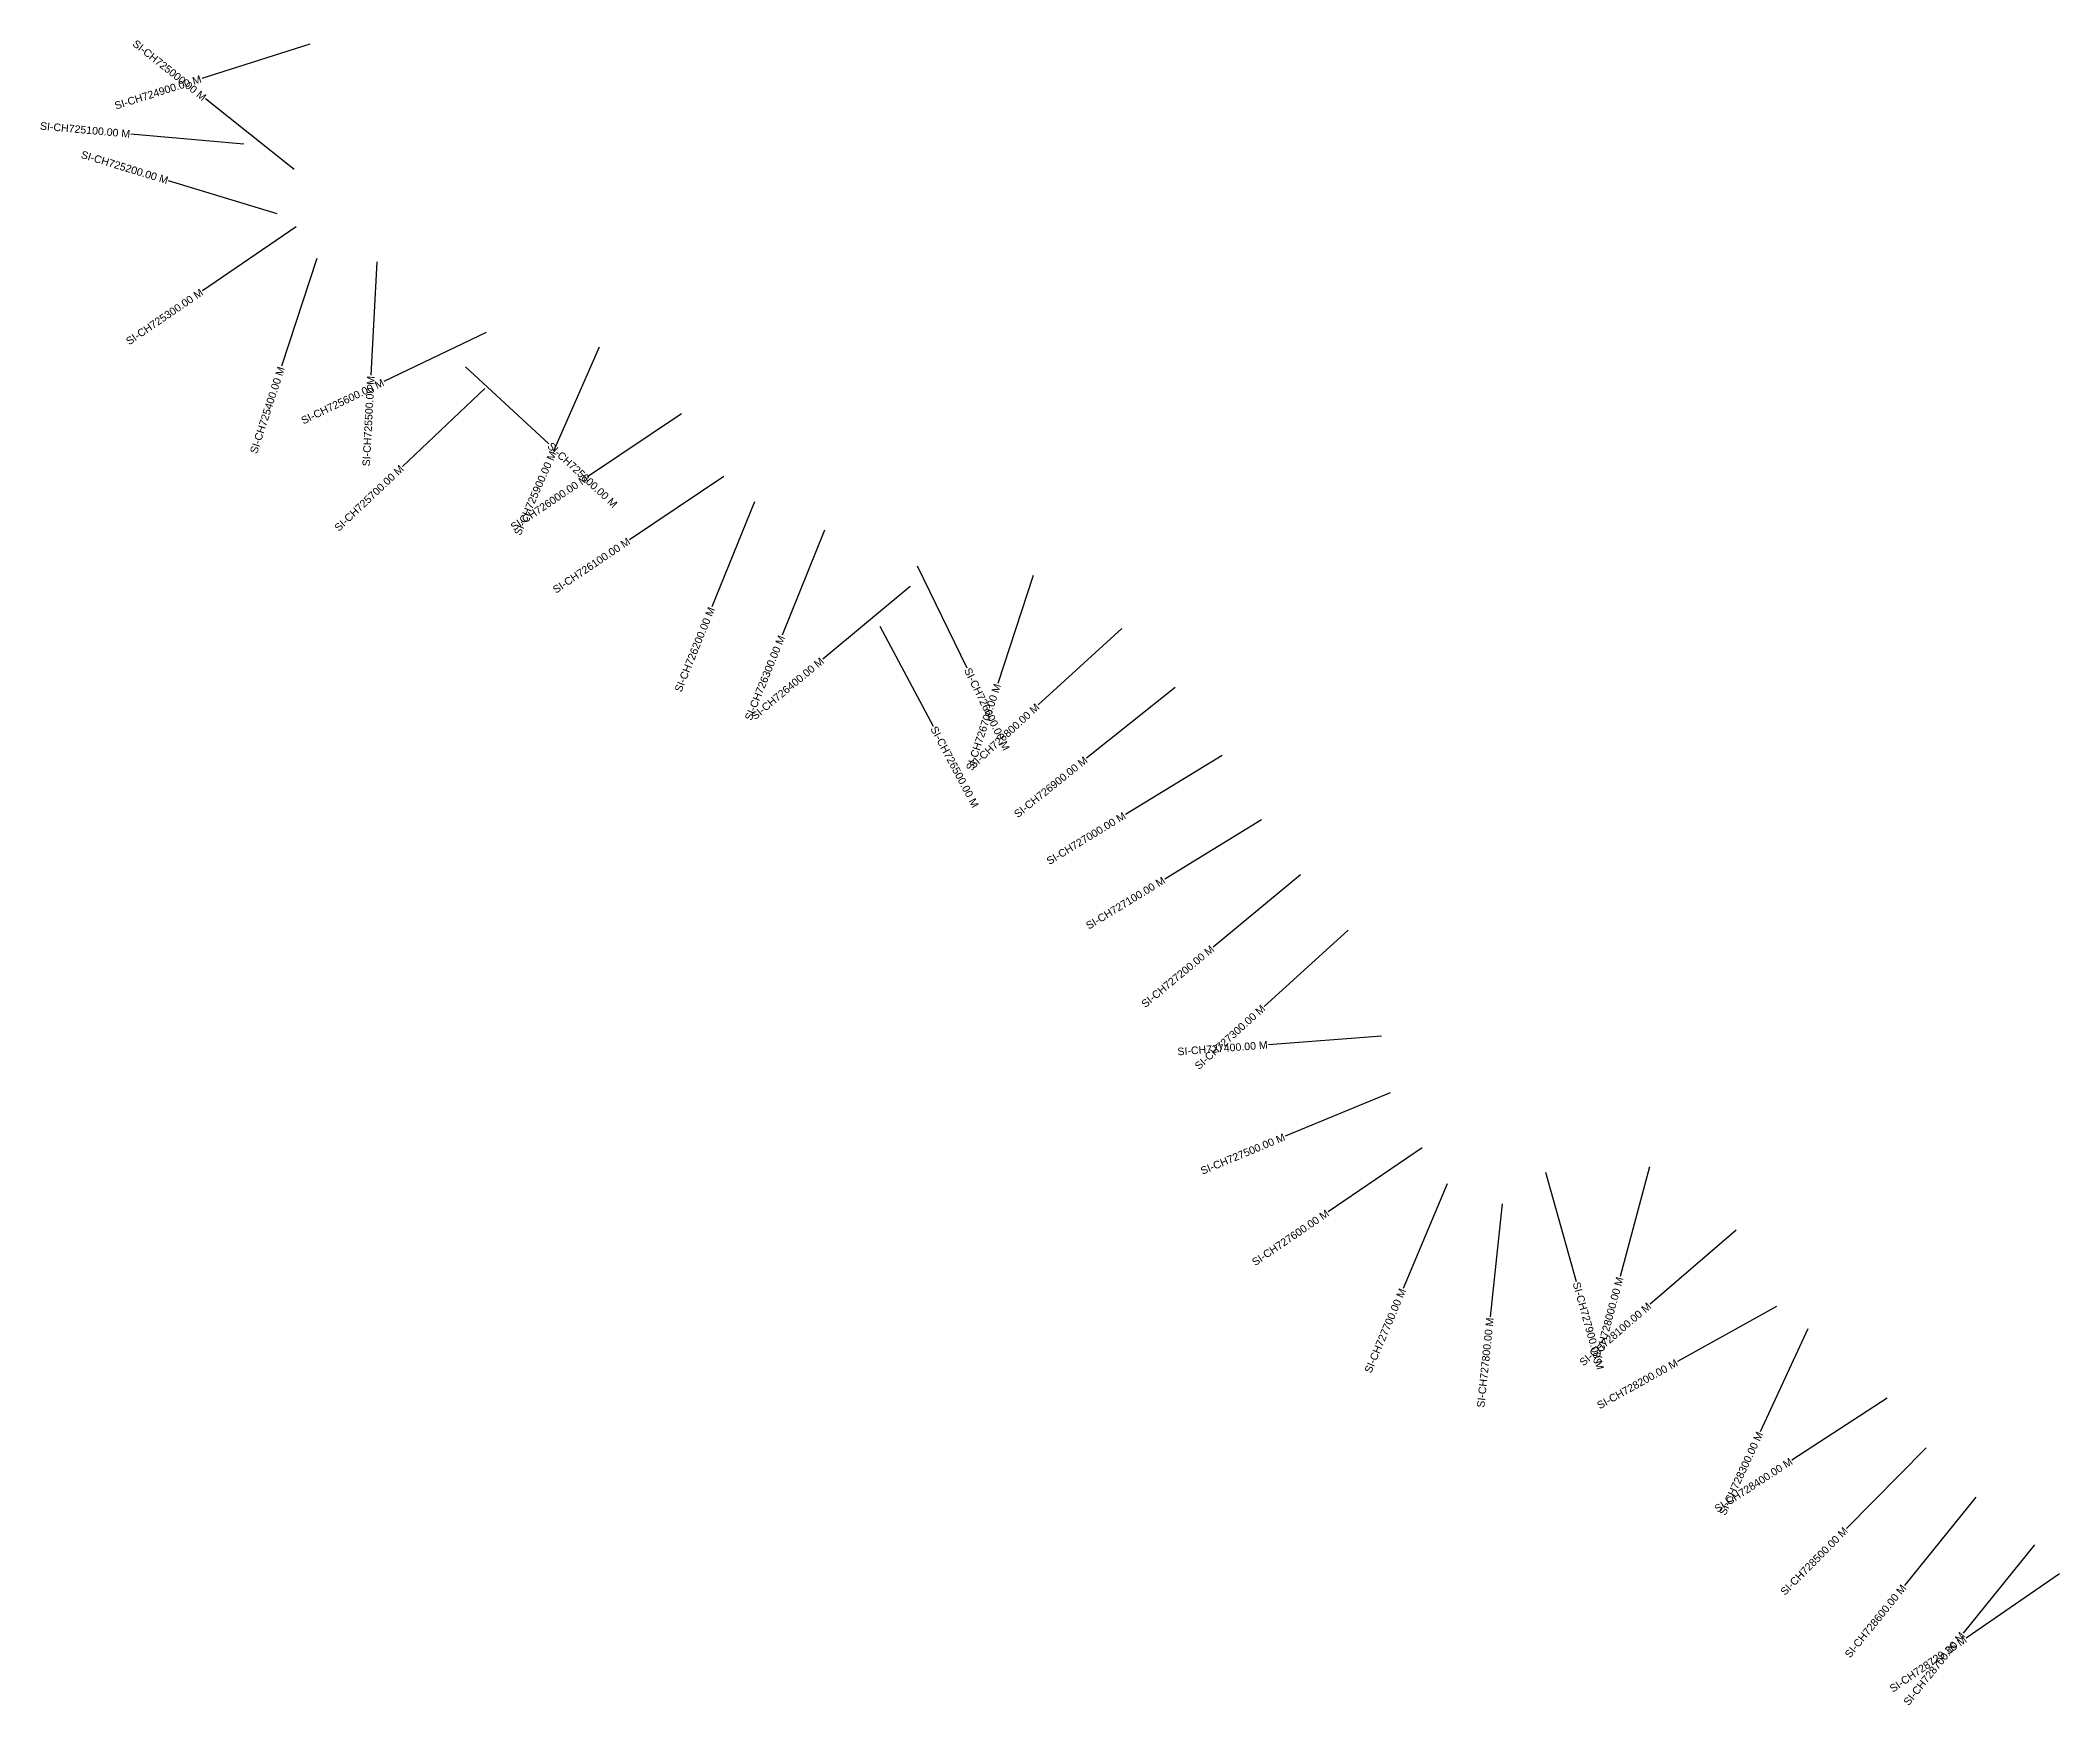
# Model space of a CAD drawing. Header units: metres. Extents: x 355507 to 361239, y 1738892 to 1741373.
# Drawn here: x 355507 to 358176, y 1739100 to 1741301 of the extents above; entities that cross this region are included whole.
import ezdxf
from ezdxf.enums import TextEntityAlignment as Align

# ---------------------------------------------------------------- set-up
doc = ezdxf.new("R2010")
doc.units = ezdxf.units.M
doc.header["$MEASUREMENT"] = 0
doc.layers.add('CS', color=134, linetype='Continuous')
doc.layers.add('CSMark', color=6, linetype='Continuous')
doc.styles.get("Standard").update_dxf_attribs({"font": 'arial.ttf'})

msp = doc.modelspace()

# ---------------------------------------------------------------- linework, layer by layer
at = {"layer": 'CS'}
for p, q in [((355863.3, 1741296.2), (355720.3, 1741250.9)), ((355842.6, 1741130.3), (355725.3, 1741223.8)), ((355776.1, 1741163.8), (355626.7, 1741177.4)), ((355820.1, 1741071.8), (355676.6, 1741115.6)), ((355845.2, 1741054.6), (355721.3, 1740970.1)), ((355872.3, 1741012.9), (355825.9, 1740870.3)), ((355951.9, 1741008.3), (355943.9, 1740858.5)), ((356096.3, 1740915.2), (355961.2, 1740850.2)), ((356245.5, 1740895.7), (356185.4, 1740758.2)), ((356068.9, 1740869.7), (356179, 1740767.9)), ((356094.6, 1740840.9), (355985.6, 1740737.8)), ((356354.7, 1740807.6), (356230.2, 1740724)), ((356410.5, 1740724.6), (356285.9, 1740641)), ((356451, 1740691.3), (356394.8, 1740552.2)), ((356543.7, 1740653.8), (356487.5, 1740514.7)), ((356666.1, 1740606.7), (356731.7, 1740471.8)), ((356819.3, 1740593.7), (356772.6, 1740451.1)), ((356656.7, 1740579.1), (356541.4, 1740483.2)), ((356616.6, 1740526.8), (356687, 1740394.4)), ((356936.7, 1740523.7), (356826, 1740422.6)), ((357007, 1740445.9), (356889.9, 1740352.1)), ((357069.2, 1740356), (356941.2, 1740277.9)), ((357121.3, 1740270.6), (356993.3, 1740192.5)), ((357172.8, 1740198), (357057.2, 1740102.4)), ((357235.9, 1740124.7), (357124.5, 1740024.2)), ((357279.8, 1739984.9), (357130.3, 1739973.5)), ((357291.1, 1739910), (357152.6, 1739852.4)), ((357333.4, 1739837.3), (357209.5, 1739752.7)), ((357633.9, 1739812), (357595.1, 1739667.1)), ((357366.6, 1739789.6), (357308.3, 1739651.4)), ((357496.6, 1739804.9), (357536.9, 1739660.4)), ((357439.2, 1739762.9), (357423.4, 1739613.7)), ((357748.4, 1739728.3), (357634.8, 1739630.4)), ((357802, 1739627.6), (357671.1, 1739554.5)), ((357843.5, 1739598), (357780.5, 1739461.9)), ((357948.3, 1739506), (357822.4, 1739424.4)), ((357999.8, 1739440.5), (357894.3, 1739333.9)), ((358065.5, 1739375.2), (357971, 1739258.7)), ((358143.1, 1739312.2), (358048.7, 1739195.7)), ((358176.2, 1739273.9), (358052.5, 1739189))]:
    msp.add_line(p, q, dxfattribs=at)

# ---------------------------------------------------------------- texts
at = {"layer": 'CSMark'}
for s, rotation, p in [('SI-CH725000.00 M', 321.4581, (355724.5, 1741224.4)), ('SI-CH724900.00 M', 17.5844, (355719.4, 1741250.6)), ('SI-CH725100.00 M', 354.8067, (355625.7, 1741177.5)), ('SI-CH725200.00 M', 343.0271, (355675.6, 1741115.9)), ('SI-CH725300.00 M', 34.3049, (355720.5, 1740969.5)), ('SI-CH725400.00 M', 71.9737, (355825.6, 1740869.3)), ('SI-CH725600.00 M', 25.6911, (355960.3, 1740849.7)), ('SI-CH725500.00 M', 86.9696, (355943.9, 1740857.5)), ('SI-CH725700.00 M', 43.4083, (355984.9, 1740737.1)), ('SI-CH725900.00 M', 66.3796, (356185, 1740757.3)), ('SI-CH726000.00 M', 33.8806, (356229.4, 1740723.5)), ('SI-CH726100.00 M', 33.8806, (356285.1, 1740640.4)), ('SI-CH726200.00 M', 67.9685, (356394.4, 1740551.3)), ('SI-CH726300.00 M', 67.9685, (356487.1, 1740513.8)), ('SI-CH726400.00 M', 39.7312, (356540.6, 1740482.5)), ('SI-CH726700.00 M', 71.8468, (356772.3, 1740450.2)), ('SI-CH726800.00 M', 42.4101, (356825.3, 1740421.9)), ('SI-CH726900.00 M', 38.727, (356889.2, 1740351.5)), ('SI-CH727000.00 M', 31.3822, (356940.3, 1740277.4)), ('SI-CH727100.00 M', 31.3822, (356992.4, 1740192)), ('SI-CH727200.00 M', 39.598, (357056.4, 1740101.8)), ('SI-CH727300.00 M', 42.0515, (357123.8, 1740023.5)), ('SI-CH727400.00 M', 4.3646, (357129.3, 1739973.4)), ('SI-CH727500.00 M', 22.5859, (357151.6, 1739852)), ('SI-CH727600.00 M', 34.3278, (357208.7, 1739752.1)), ('SI-CH727700.00 M', 67.0921, (357307.9, 1739650.5)), ('SI-CH728000.00 M', 75.0019, (357594.9, 1739666.1)), ('SI-CH728100.00 M', 40.7373, (357634, 1739629.8)), ('SI-CH727800.00 M', 83.9384, (357423.3, 1739612.7)), ('SI-CH728200.00 M', 29.1796, (357670.2, 1739554)), ('SI-CH728300.00 M', 65.1678, (357780.1, 1739461)), ('SI-CH728400.00 M', 32.9564, (357821.6, 1739423.8)), ('SI-CH728500.00 M', 45.3086, (357893.6, 1739333.2)), ('SI-CH728600.00 M', 50.9649, (357970.4, 1739257.9)), ('SI-CH728729.35 M', 34.4588, (358051.6, 1739188.5)), ('SI-CH728700.00 M', 50.9649, (358048, 1739195))]:
    msp.add_text(s, height=10, rotation=rotation, dxfattribs=at).set_placement(p, align=Align.MIDDLE_RIGHT)
for s, rotation, p in [('SI-CH725800.00 M', 317.2464, (356179.7, 1740767.2)), ('SI-CH726600.00 M', 295.9496, (356732.2, 1740470.9)), ('SI-CH726500.00 M', 297.9995, (356687.5, 1740393.5)), ('SI-CH727900.00 M', 285.613, (357537.2, 1739659.5))]:
    msp.add_text(s, height=10, rotation=rotation, dxfattribs=at).set_placement(p, align=Align.MIDDLE_LEFT)

doc.saveas('drawing.dxf')
